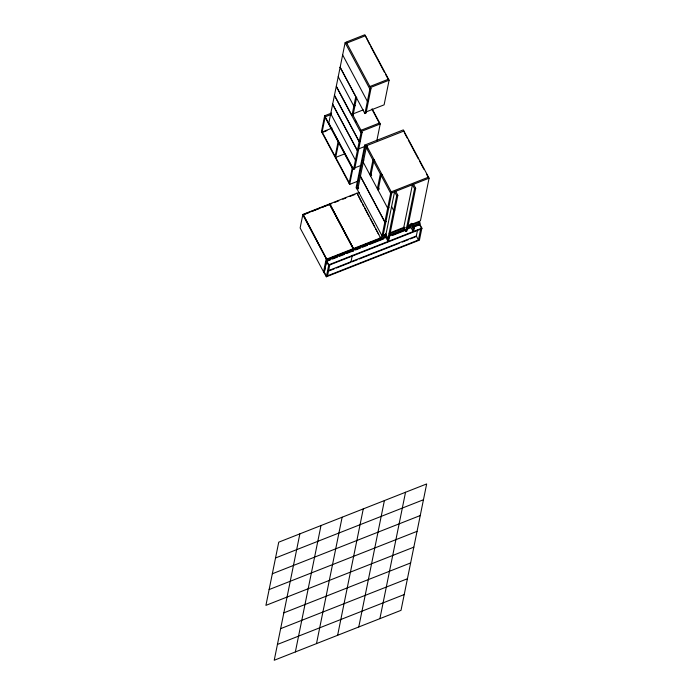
<?xml version="1.0" encoding="UTF-8"?>
<svg xmlns="http://www.w3.org/2000/svg" width="695" height="695" viewBox="0 0 695 695"><rect width="100%" height="100%" fill="white"/><g stroke="black" fill="none" stroke-linecap="round" stroke-linejoin="round"><path stroke-width="1.04" d="M303.089 214.364L326.815 259.583L353.355 249.14L353.468 248.567L329.63 203.913L303.089 214.364L326.815 259.583M331.619 113.033L324.661 115.77L321.455 131.572L349.663 184.401L357.621 181.273M346.24 42.265L345.12 42.708L336.302 86.189L351.957 115.5L353.069 115.057L356.683 97.265M335.129 156.392L338.1 141.737M338.647 142.753L335.676 157.417L344.624 153.899M329.517 204.486L329.63 203.913M329.76 204.391L329.873 203.817L357.039 193.132L380.764 238.35L353.599 249.036L329.76 204.391L331.776 203.6M351.957 115.5L355.77 96.666L340.124 67.354M323.549 271.841L326.207 258.722M326.754 259.748L324.087 272.857L300.127 227.977L302.785 214.868L326.754 259.748L385.751 236.517M386.715 237.186L326.641 260.834L324.217 272.814L326.337 276.784L419.441 240.14L421.874 228.16L419.745 224.19L412.743 226.944M326.337 276.784L328.77 264.812L326.641 260.834M327.571 275.776L329.769 264.943M349.116 183.376L352.322 167.582M349.663 184.401L352.869 168.598L324.661 115.77M360.922 130.842L361.035 130.278L379.679 122.937L379.566 123.51L372.007 109.358M353.555 169.511L360.992 132.823L336.241 86.475L328.805 123.154L353.555 169.511L354.667 169.076L362.112 132.389L352.469 114.241M365.457 112.182L384.109 104.841L389.104 80.194L364.84 34.75L346.197 42.091L370.991 88.621L366.022 113.146L364.901 113.58L369.87 89.064L345.12 42.708M407.322 225.997L420.432 220.836L429.084 178.181L403.3 129.895L364.762 145.064L356.109 187.72L356.717 188.858L358.698 188.076M356.717 188.858L365.37 146.193L364.762 145.064M357.96 188.362L358.073 187.798M363.502 161.066L363.728 159.928M357.039 193.132L361.487 202.245M367.377 147.123L366.256 147.566L357.612 190.161L382.033 235.892L383.154 235.449M350.879 262.319L352.313 255.256M353.13 251.216L353.538 249.201M353.599 249.036L329.873 203.817M366.256 147.566L372.928 160.067L369.94 174.792L371.06 174.349M376.82 140.764L380.226 123.962L372.12 108.785M370.696 176.209L374.049 159.624L372.928 160.067M299.866 533.856L274.23 660.25L401.015 610.34L426.661 483.946L278.738 542.17L265.916 605.371L413.838 547.147M374.805 161.04L373.684 161.483L380.356 173.985L377.376 188.71L378.488 188.267M378.132 190.126L381.477 173.541L380.356 173.985M295.358 651.936L321.003 525.533M382.033 235.892L390.677 193.297L381.121 175.401L382.233 174.966M403.795 131.598L403.908 131.025L365.37 146.193M385.934 234.415L394.586 191.759L396.715 195.729L387.61 240.6L388.731 240.166L397.827 195.295L395.707 191.316M316.494 643.613L342.131 517.219M405.897 231.365L414.55 188.71L412.43 184.731L403.769 227.395L405.897 231.365L407.009 230.931L415.671 188.267L413.542 184.297M411.727 223.277L414.29 228.064L413.838 230.28L412.717 230.723L413.169 228.507L410.606 223.72M417.513 230.123L416.314 236.031L418.442 240.01L420.64 229.168M419.572 225.067L419.98 223.052L419.433 222.026L412.387 224.798M337.622 635.299L363.268 508.896M358.759 626.977L384.396 500.582M379.887 618.663L405.533 492.26M346.736 43.116L365.388 35.775L369.801 44.836M369.914 86.51L388.557 79.169L388.444 79.743L385.421 74.078M370.461 87.535L389.104 80.194M369.87 89.064L370.991 88.621M331.176 114.449L325.208 116.795L322.002 132.597L326.971 130.634M353.877 106.022L354.997 105.579M354.971 105.71L353.851 106.144L338.222 76.711M367.403 101.261L368.515 100.818M368.489 100.949L367.377 101.383L342.652 54.905M352.513 114.102L363.311 109.853M332.062 128.115L322.115 132.024L349.238 182.811M361.582 131.303L380.226 123.962M360.992 132.823L362.112 132.389M360.331 141.189L359.185 141.754L334.434 95.397M357.96 149.156L364.832 146.445M358.516 150.111L357.395 150.554L332.644 104.198M358.49 150.242L357.369 150.676L332.618 104.328M356.596 159.589L355.449 160.163L330.724 113.676M352.869 168.598L360.983 165.41M303.906 214.425L330.698 203.887M357.352 193.392L359.332 192.611M303.958 214.547L308.867 212.609M311.82 211.454L319.683 208.352M321.646 207.579L328.527 204.869M334.79 202.41L338.812 200.82M342.835 199.239L345.858 198.049M349.88 196.468L354.91 194.487M391.242 191.837L428.537 177.155L428.424 177.72L426.409 173.959M390.677 193.297L429.084 178.181M396.715 195.729L397.827 195.295M414.55 188.71L415.671 188.267M387.688 208.022L388.8 207.579M388.774 207.709L387.662 208.153L363.268 162.291M394.83 210.081L393.709 210.524L391.589 206.545M385.977 221.514L384.856 221.957L360.444 176.226M385.951 221.644L384.83 222.087L360.418 176.356M386.159 234.328L383.136 235.518L391.789 192.854L366.613 145.707L367.507 148.157M389.183 233.138L404.299 227.187M380.174 237.482L385.708 235.301M389.235 233.911L405.341 227.578M407.357 226.779L410.415 225.58M326.928 259.018L353.468 248.567M353.72 248.471L380.877 237.777M389.782 234.936L404.881 228.994M406.896 228.203L410.919 226.613M412.934 225.823L419.98 223.052M388.714 236.404L410.736 227.734M327.527 261.007L330.533 259.826M332.54 259.035L337.544 257.072M339.542 256.281L344.546 254.309M346.553 253.519L353.555 250.765M355.562 249.974L360.566 248.002M362.573 247.22L367.577 245.248M369.575 244.458L383.597 238.941M392.606 235.396L404.62 230.662M414.628 226.726L418.633 225.145M389.174 237.951L388.053 238.394L385.499 233.598M413.169 228.507L414.29 228.064M328.77 264.812L421.874 228.16M328.335 270.668L416.435 235.987M329.221 270.841L334.226 268.869M336.232 268.079L350.245 262.562M352.243 261.78L357.256 259.808M359.254 259.018L399.295 243.259M402.223 242.103L408.312 239.706M410.311 238.924L415.315 236.952M419.554 239.566L326.45 276.219L324.33 272.24M275.533 557.972L423.455 499.748M272.327 573.775L420.249 515.542M269.121 589.568L417.043 531.345M283.847 612.851L410.632 562.941M280.641 628.654L407.426 578.744M277.435 644.447L404.221 594.546M370.809 46.721L384.413 72.193M404.29 132.537L407.313 138.183M408.312 140.069L418.373 158.894M419.372 160.78L423.898 169.25M340.15 67.224L364.901 113.58M419.632 224.754L421.761 228.733L328.648 265.377L326.528 261.407M355.38 120.47L356.387 122.355M409.65 224.971L412.717 230.723M373.536 159.45L374.544 161.336M381.077 173.576L382.085 175.461M334.46 95.276L359.211 141.624M378.306 187.224L379.314 189.109M370.652 173.672L371.66 175.557M325.095 117.359L352.209 168.147M384.543 234.858L387.61 240.6M362.503 204.148L363.52 206.05M364.528 207.944L369.097 216.501M370.114 218.395L374.674 226.944M375.691 228.846L378.732 234.545M329.578 204.321L353.355 249.14"/></g></svg>
